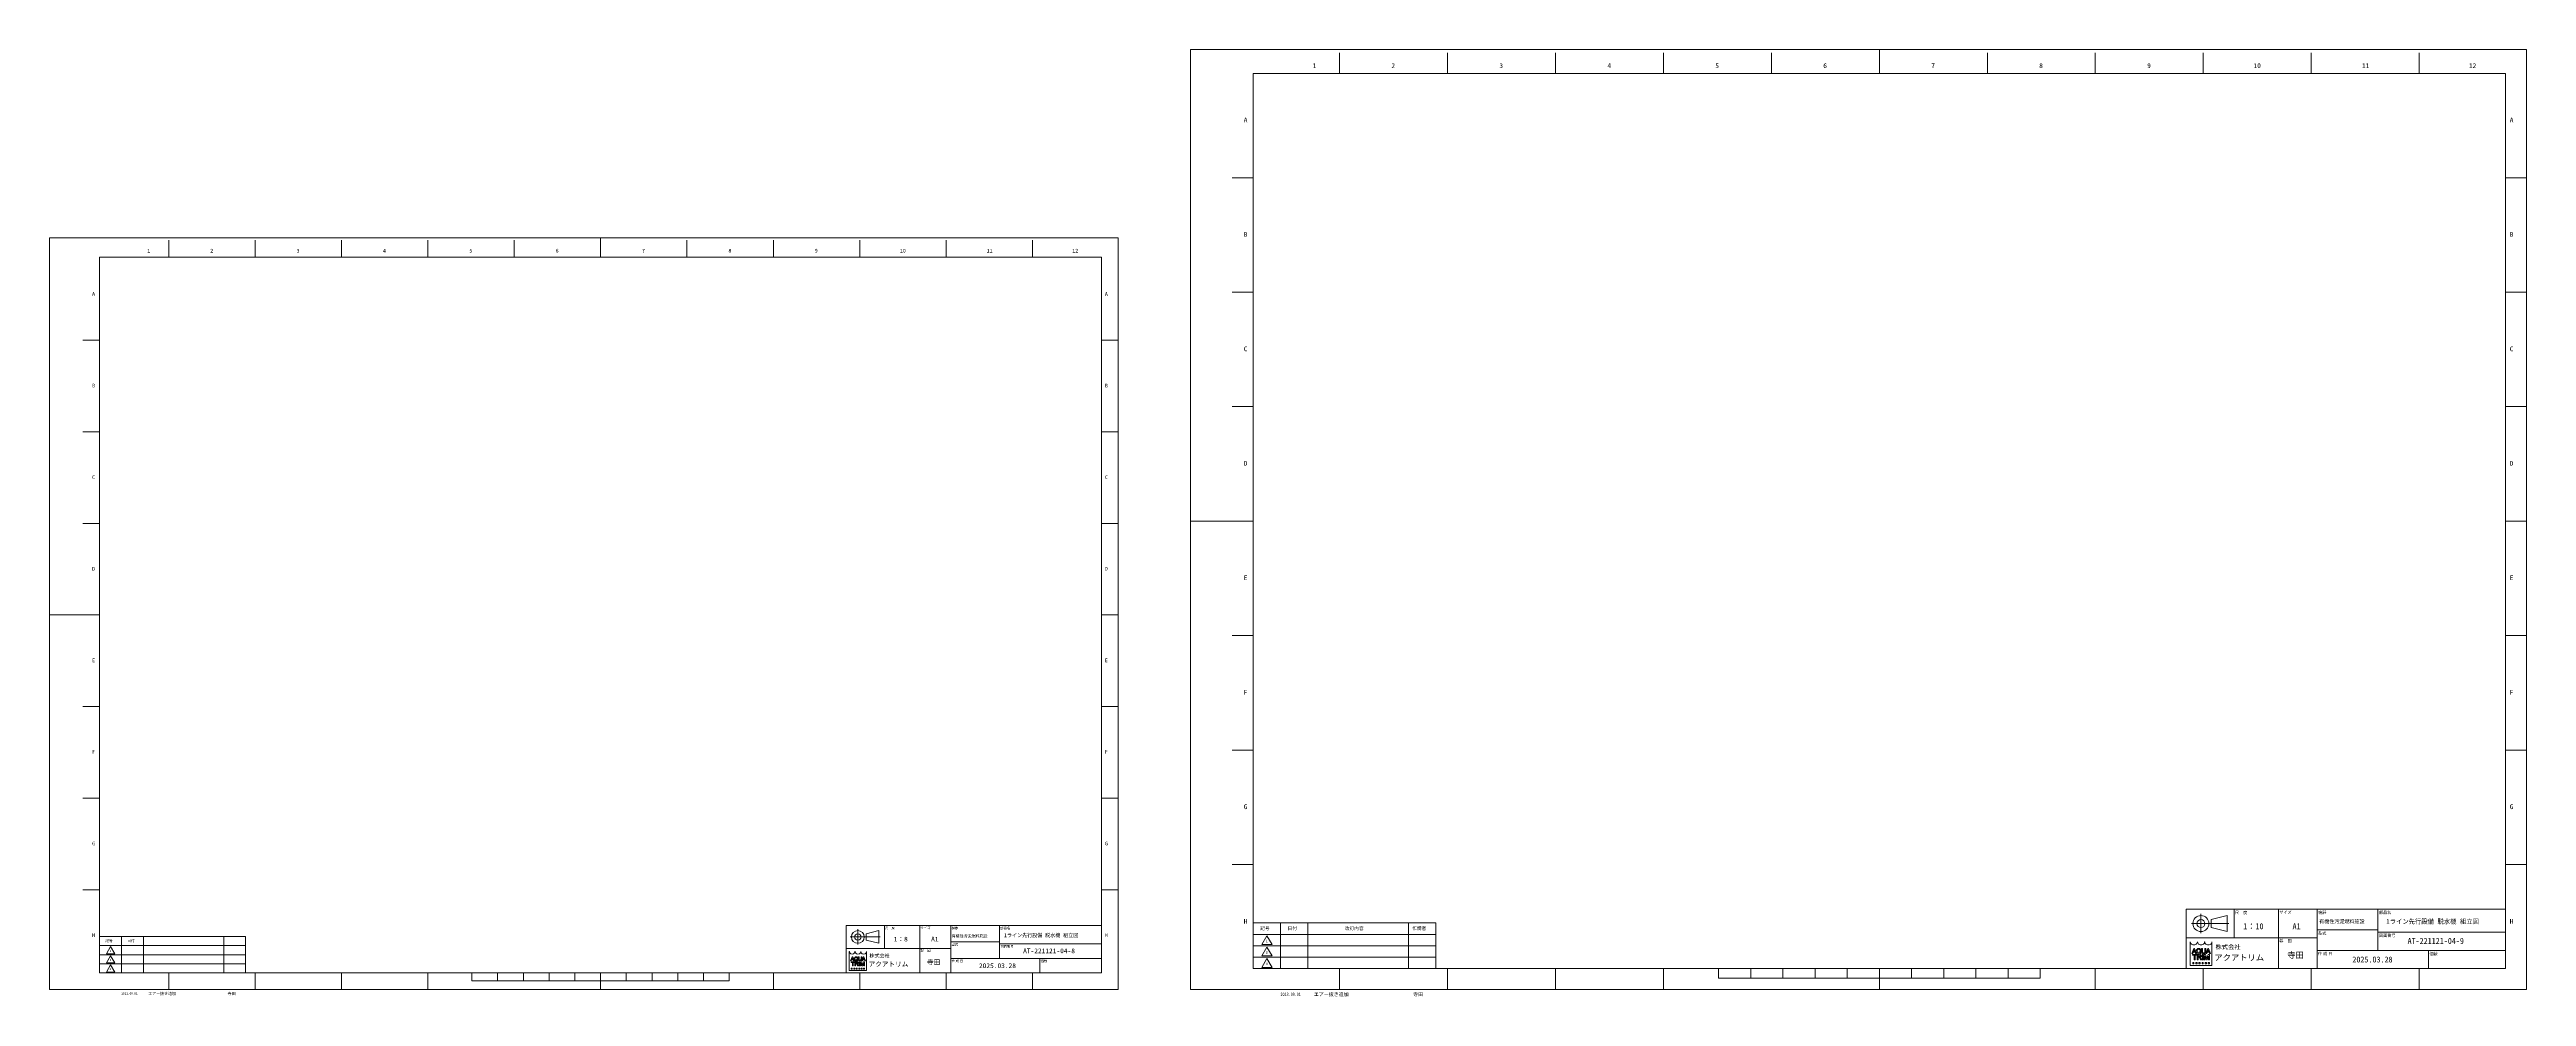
# Model space of a CAD drawing. Units: millimetres at full size. Extents: x -32787 to 32787, y -11878 to 14562.
# Drawn here: x 17431 to 32787, y -11454 to -5580 of the extents above; entities that cross this region are included whole.
import ezdxf
from ezdxf.enums import TextEntityAlignment as Align

# ---------------------------------------------------------------- set-up
doc = ezdxf.new("R2010")
doc.units = ezdxf.units.MM
doc.header["$LTSCALE"] = 9.6
doc.layers.add('0-0_90_FRAME', color=2, linetype='Continuous', lineweight=9)
doc.layers.add('0-1_91_BLANK', color=6, linetype='Continuous', lineweight=9)
doc.styles.add('ＭＳ ゴシック', font='')
doc.styles.add('ＭＳ Ｐゴシック', font='')
doc.styles.get('ＭＳ ゴシック').set_extended_font_data('MS Gothic')
doc.styles.get('ＭＳ Ｐゴシック').set_extended_font_data('MS PGothic')

msp = doc.modelspace()

# ---------------------------------------------------------------- linework, layer by layer
at = {"layer": '0-0_90_FRAME'}
for p, q in [((25428.257, -5730.089), (25428.257, -5600.469)), ((26097.591, -5730.089), (26097.591, -5600.469)), ((26766.925, -5730.089), (26766.925, -5600.469)), ((27436.259, -5730.089), (27436.259, -5600.469)), ((28105.593, -5730.089), (28105.593, -5600.469)), ((29444.261, -5730.089), (29444.261, -5600.469)), ((30113.596, -5730.089), (30113.596, -5600.469)), ((30782.93, -5730.089), (30782.93, -5600.469)), ((31452.264, -5730.089), (31452.264, -5600.469)), ((32121.598, -5730.089), (32121.598, -5600.469)), ((24892.962, -6375.442), (24763.343, -6375.442)), ((32786.512, -6375.442), (32656.893, -6375.442)), ((18169.585, -6867.348), (18169.585, -6763.653)), ((18705.053, -6867.348), (18705.053, -6763.653)), ((19240.52, -6867.348), (19240.52, -6763.653)), ((19775.987, -6867.348), (19775.987, -6763.653)), ((20311.454, -6867.348), (20311.454, -6763.653)), ((21382.389, -6867.348), (21382.389, -6763.653)), ((21917.856, -6867.348), (21917.856, -6763.653)), ((22453.323, -6867.348), (22453.323, -6763.653)), ((22988.79, -6867.348), (22988.79, -6763.653)), ((23524.258, -6867.348), (23524.258, -6763.653)), ((24892.962, -7085.414), (24763.343, -7085.414)), ((32786.512, -7085.414), (32656.893, -7085.414)), ((17741.349, -7383.63), (17637.654, -7383.63)), ((24056.189, -7383.63), (23952.494, -7383.63)), ((24892.962, -7795.386), (24763.343, -7795.386)), ((32786.512, -7795.386), (32656.893, -7795.386)), ((17741.349, -7951.608), (17637.654, -7951.608)), ((24056.189, -7951.608), (23952.494, -7951.608)), ((17741.349, -8519.586), (17637.654, -8519.586)), ((24056.189, -8519.586), (23952.494, -8519.586)), ((24892.962, -9215.33), (24763.343, -9215.33)), ((32786.512, -9215.33), (32656.893, -9215.33)), ((17741.349, -9655.541), (17637.654, -9655.541)), ((24056.189, -9655.541), (23952.494, -9655.541)), ((24892.962, -9925.303), (24763.343, -9925.303)), ((32786.512, -9925.303), (32656.893, -9925.303)), ((17741.349, -10223.519), (17637.654, -10223.519)), ((24056.189, -10223.519), (23952.494, -10223.519)), ((24892.962, -10635.275), (24763.343, -10635.275)), ((32786.512, -10635.275), (32656.893, -10635.275)), ((17741.349, -10791.497), (17637.654, -10791.497)), ((24056.189, -10791.497), (23952.494, -10791.497)), ((22405.912, -11207.616), (22410.16, -11207.616)), ((22444.661, -11222.887), (22444.661, -11207.616)), ((22449.272, -11207.616), (22444.661, -11207.616)), ((22449.272, -11221.96), (22449.272, -11207.616)), ((22465.919, -11233.109), (22475.579, -11207.616)), ((22466.179, -11222.887), (22466.179, -11207.616)), ((22475.579, -11207.616), (22479.826, -11207.616)), ((22489.486, -11233.109), (22479.826, -11207.616)), ((30711.591, -11187.443), (30711.591, -11187.289)), ((30711.591, -11187.443), (30717.339, -11187.443)), ((30715.746, -11193.847), (30742.002, -11193.847)), ((30715.746, -11193.847), (30715.746, -11198.33)), ((30715.746, -11198.33), (30725.351, -11198.33)), ((30717.339, -11187.443), (30726.32, -11162.222)), ((30720.473, -11179.001), (30722.207, -11174.134)), ((30720.473, -11179.001), (30732.295, -11179.001)), ((30722.207, -11174.134), (30730.562, -11174.134)), ((30723.665, -11155.423), (30728.975, -11155.423)), ((30725.992, -11225.867), (30725.992, -11198.97)), ((30730.562, -11174.134), (30726.32, -11162.222)), ((30741.049, -11187.289), (30728.975, -11155.423)), ((30731.755, -11225.867), (30731.755, -11198.97)), ((30732.396, -11198.33), (30742.002, -11198.33)), ((30739.684, -11169.512), (30739.684, -11173.354)), ((30741.049, -11187.443), (30741.049, -11187.289)), ((30742.002, -11193.847), (30742.002, -11198.33)), ((30745.021, -11169.889), (30745.021, -11172.963)), ((30745.652, -11193.847), (30745.652, -11225.867)), ((30745.652, -11193.847), (30760.381, -11193.847)), ((30751.416, -11198.33), (30761.15, -11198.33)), ((30751.608, -11210.693), (30751.608, -11206.21)), ((30751.608, -11206.21), (30761.15, -11206.21)), ((30755.654, -11178.954), (30758.491, -11175.942)), ((30755.654, -11178.954), (30758.269, -11181.499)), ((30758.491, -11175.942), (30770.351, -11185.715)), ((30761.909, -11178.607), (30766.036, -11182.008)), ((30762.193, -11185.317), (30766.645, -11189.651)), ((30763.805, -11169.889), (30763.805, -11172.963)), ((30766.645, -11189.651), (30770.351, -11185.715)), ((30769.142, -11169.512), (30769.142, -11173.354)), ((30772.102, -11174.513), (30772.102, -11155.423)), ((30777.866, -11155.423), (30772.102, -11155.423)), ((30776.215, -11193.847), (30783.26, -11193.847)), ((30776.215, -11193.847), (30776.215, -11198.33)), ((30776.856, -11220.744), (30776.856, -11198.97)), ((30777.866, -11173.354), (30777.866, -11155.423)), ((30782.619, -11220.744), (30782.619, -11198.97)), ((30783.26, -11193.847), (30783.26, -11198.33)), ((30786.511, -11187.443), (30784.59, -11187.443)), ((30789.03, -11193.847), (30797.393, -11193.847)), ((30802.158, -11225.867), (30794.788, -11203.453)), ((30805.039, -11217.102), (30797.393, -11193.847)), ((30798.674, -11187.443), (30798.674, -11187.289)), ((30798.674, -11187.443), (30804.423, -11187.443)), ((30798.999, -11174.513), (30798.999, -11155.423)), ((30804.423, -11187.443), (30813.404, -11162.222)), ((30805.039, -11217.102), (30812.686, -11193.847)), ((30807.557, -11179.001), (30809.29, -11174.134)), ((30807.557, -11179.001), (30819.379, -11179.001)), ((30807.921, -11225.867), (30815.291, -11203.453)), ((30809.29, -11174.134), (30817.645, -11174.134)), ((30810.749, -11155.423), (30816.058, -11155.423)), ((30821.055, -11193.847), (30812.686, -11193.847)), ((30817.645, -11174.134), (30813.404, -11162.222)), ((30828.133, -11187.289), (30816.058, -11155.423)), ((30828.133, -11187.443), (30828.133, -11187.289)), ((18169.585, -11411.011), (18169.585, -11307.779)), ((18705.053, -11411.011), (18705.053, -11307.779)), ((19240.52, -11411.011), (19240.52, -11307.779)), ((19775.987, -11411.011), (19775.987, -11307.779)), ((21917.856, -11411.011), (21917.856, -11307.779)), ((22396.252, -11233.231), (22396.252, -11233.109)), ((22396.252, -11233.231), (22400.851, -11233.231)), ((22399.576, -11238.355), (22420.581, -11238.355)), ((22399.576, -11238.355), (22399.576, -11241.941)), ((22399.576, -11241.941), (22407.261, -11241.941)), ((22400.851, -11233.231), (22408.036, -11213.055)), ((22400.859, -11277.386), (22400.859, -11283.534)), ((22403.358, -11226.478), (22404.745, -11222.585)), ((22403.358, -11226.478), (22412.816, -11226.478)), ((22404.745, -11222.585), (22411.429, -11222.585)), ((22407.773, -11263.971), (22407.773, -11242.453)), ((22407.773, -11263.971), (22412.384, -11263.971)), ((22411.429, -11222.585), (22408.036, -11213.055)), ((22412.384, -11263.971), (22412.384, -11242.453)), ((22415.22, -11233.231), (22412.816, -11226.478)), ((22412.896, -11241.941), (22420.581, -11241.941)), ((22419.819, -11233.231), (22415.22, -11233.231)), ((22416.229, -11277.386), (22416.229, -11283.534)), ((22418.727, -11218.887), (22418.727, -11221.96)), ((22420.581, -11238.355), (22420.581, -11241.941)), ((22422.996, -11219.188), (22422.996, -11221.647)), ((22423.501, -11238.355), (22423.501, -11263.971)), ((22423.501, -11238.355), (22435.284, -11238.355)), ((22423.501, -11263.971), (22428.112, -11263.971)), ((22428.266, -11248.245), (22435.899, -11248.245)), ((22428.266, -11251.832), (22428.266, -11248.245)), ((22428.266, -11251.832), (22433.296, -11251.832)), ((22431.503, -11226.44), (22433.772, -11224.03)), ((22431.503, -11226.44), (22433.595, -11228.476)), ((22431.598, -11277.386), (22431.598, -11283.534)), ((22433.772, -11224.03), (22443.261, -11231.849)), ((22435.197, -11253.116), (22439.097, -11263.971)), ((22436.507, -11226.163), (22439.809, -11228.883)), ((22436.734, -11231.531), (22440.296, -11234.998)), ((22438.023, -11219.188), (22438.023, -11221.647)), ((22439.097, -11263.971), (22444.067, -11263.971)), ((22439.652, -11252.956), (22444.067, -11263.766)), ((22440.296, -11234.998), (22443.261, -11231.849)), ((22442.293, -11218.887), (22442.293, -11221.96)), ((22444.067, -11263.766), (22444.067, -11263.971)), ((22446.968, -11277.386), (22446.968, -11283.534)), ((22447.952, -11238.355), (22453.587, -11238.355)), ((22447.952, -11238.355), (22447.952, -11241.941)), ((22447.952, -11263.971), (22447.952, -11260.384)), ((22447.952, -11263.971), (22453.587, -11263.971)), ((22448.464, -11259.872), (22448.464, -11242.453)), ((22453.075, -11259.872), (22453.075, -11242.453)), ((22453.323, -11411.011), (22453.323, -11307.779)), ((22453.587, -11238.355), (22453.587, -11241.941)), ((22453.587, -11263.971), (22453.587, -11260.384)), ((22456.189, -11233.231), (22454.652, -11233.231)), ((22458.203, -11238.355), (22458.203, -11263.971)), ((22458.203, -11238.355), (22464.894, -11238.355)), ((22458.203, -11263.971), (22462.814, -11263.971)), ((22462.337, -11277.386), (22462.337, -11283.534)), ((22462.814, -11263.971), (22462.81, -11246.039)), ((22468.706, -11263.971), (22462.81, -11246.039)), ((22471.011, -11256.959), (22464.894, -11238.355)), ((22465.919, -11233.231), (22465.919, -11233.109)), ((22465.919, -11233.231), (22465.919, -11233.109)), ((22465.919, -11233.231), (22470.518, -11233.231)), ((22468.706, -11263.971), (22473.317, -11263.971)), ((22470.518, -11233.231), (22477.702, -11213.055)), ((22471.011, -11256.959), (22477.128, -11238.355)), ((22473.025, -11226.478), (22474.411, -11222.585)), ((22473.025, -11226.478), (22482.482, -11226.478)), ((22473.317, -11263.971), (22479.212, -11246.039)), ((22483.823, -11238.355), (22477.128, -11238.355)), ((22484.887, -11233.231), (22482.482, -11226.478)), ((22483.855, -11277.386), (22483.855, -11283.534)), ((22489.486, -11233.231), (22484.887, -11233.231)), ((22489.486, -11233.231), (22489.486, -11233.109)), ((22988.79, -11411.011), (22988.79, -11307.779)), ((23524.258, -11411.011), (23524.258, -11307.779)), ((25428.257, -11409.667), (25428.257, -11280.628)), ((26097.591, -11409.667), (26097.591, -11280.628)), ((26766.925, -11409.667), (26766.925, -11280.628)), ((27436.259, -11409.667), (27436.259, -11280.628)), ((30113.596, -11409.667), (30113.596, -11280.628)), ((30717.349, -11242.636), (30717.349, -11250.321)), ((30725.992, -11225.867), (30731.755, -11225.867)), ((30736.561, -11242.636), (30736.561, -11250.321)), ((30751.608, -11210.693), (30757.896, -11210.693)), ((30755.773, -11242.636), (30755.773, -11250.321)), ((30760.272, -11212.298), (30765.147, -11225.867)), ((30765.147, -11225.867), (30771.359, -11225.867)), ((30765.841, -11212.098), (30771.359, -11225.611)), ((30771.359, -11225.611), (30771.359, -11225.867)), ((30774.985, -11242.636), (30774.985, -11250.321)), ((30776.215, -11225.867), (30776.215, -11221.384)), ((30782.93, -11409.667), (30782.93, -11280.628)), ((30794.197, -11242.636), (30794.197, -11250.321)), ((30802.158, -11225.867), (30807.921, -11225.867)), ((30821.094, -11242.636), (30821.094, -11250.321)), ((31452.264, -11409.667), (31452.264, -11280.628)), ((32121.598, -11409.667), (32121.598, -11280.628))]:
    msp.add_line(p, q, dxfattribs=at)
at = {"layer": '0-0_90_FRAME', "color": 6}
for p, q in [((28774.927, -5580.469), (28774.927, -5730.089)), ((20846.922, -6747.653), (20846.922, -6867.348)), ((24504.503, -8505.358), (24892.962, -8505.358)), ((32786.512, -8505.358), (32656.893, -8505.358)), ((17430.582, -9087.564), (17741.349, -9087.564)), ((24056.189, -9087.564), (23952.494, -9087.564)), ((20049.264, -11355.639), (20049.264, -11307.779)), ((20049.264, -11355.639), (21644.579, -11355.639)), ((20208.796, -11355.639), (20208.796, -11307.779)), ((20368.327, -11355.639), (20368.327, -11307.779)), ((20527.859, -11355.639), (20527.859, -11307.779)), ((20687.39, -11355.639), (20687.39, -11307.779)), ((20846.922, -11411.011), (20846.922, -11307.779)), ((21006.453, -11355.639), (21006.453, -11307.779)), ((21165.984, -11355.639), (21165.984, -11307.779)), ((21325.516, -11355.639), (21325.516, -11307.779)), ((21485.047, -11355.639), (21485.047, -11307.779)), ((21644.579, -11355.639), (21644.579, -11307.779)), ((27777.856, -11340.452), (27777.856, -11280.628)), ((27777.856, -11340.452), (29771.999, -11340.452)), ((27977.27, -11340.452), (27977.27, -11280.628)), ((28176.685, -11340.452), (28176.685, -11280.628)), ((28376.099, -11340.452), (28376.099, -11280.628)), ((28575.513, -11340.452), (28575.513, -11280.628)), ((28774.927, -11409.667), (28774.927, -11280.628)), ((28974.342, -11340.452), (28974.342, -11280.628)), ((29173.756, -11340.452), (29173.756, -11280.628)), ((29373.17, -11340.452), (29373.17, -11280.628)), ((29572.585, -11340.452), (29572.585, -11280.628)), ((29771.999, -11340.452), (29771.999, -11280.628))]:
    msp.add_line(p, q, dxfattribs=at)
at = {"layer": '0-0_90_FRAME', "color": 134}
for p, q in [((22441.754, -11131.842), (22441.754, -11036.802)), ((22606.094, -11155.036), (22606.094, -11013.608)), ((22826.722, -11307.779), (22826.722, -11013.608)), ((23017.351, -11307.779), (23017.351, -11013.608)), ((23319.446, -11013.608), (23319.446, -11217.265)), ((25062.677, -11280.628), (25062.677, -10997.77)), ((25232.391, -11280.628), (25232.391, -10997.77)), ((25854.677, -11280.628), (25854.677, -10997.77)), ((30709.068, -11001.306), (30941.718, -11001.306)), ((30768.468, -11060.706), (30768.468, -10941.906)), ((30973.893, -11089.699), (30973.893, -10912.913)), ((31249.678, -11280.628), (31249.678, -10912.913)), ((31487.964, -11280.628), (31487.964, -10912.913)), ((31487.964, -11040.199), (31865.583, -11040.199)), ((31865.583, -10912.913), (31865.583, -11167.485)), ((31865.583, -11054.342), (32656.893, -11054.342)), ((17741.349, -11138.065), (18646.492, -11138.065)), ((17741.349, -11194.636), (18646.492, -11194.636)), ((17877.121, -11307.779), (17877.121, -11081.493)), ((18012.892, -11307.779), (18012.892, -11081.493)), ((18510.721, -11307.779), (18510.721, -11081.493)), ((23017.351, -11155.036), (22368.494, -11155.036)), ((22394.234, -11084.322), (22580.354, -11084.322)), ((23017.351, -11115.436), (23319.446, -11115.436)), ((23319.446, -11126.751), (23952.494, -11126.751)), ((24892.962, -11068.485), (26024.391, -11068.485)), ((24892.962, -11139.199), (26024.391, -11139.199)), ((31487.964, -11089.699), (30676.893, -11089.699)), ((31487.964, -11167.485), (32656.893, -11167.485)), ((32179.321, -11167.485), (32179.321, -11280.628)), ((17741.349, -11251.208), (18646.492, -11251.208)), ((23017.351, -11217.265), (23952.494, -11217.265)), ((23570.436, -11217.265), (23570.436, -11307.779)), ((24892.962, -11209.913), (26024.391, -11209.913))]:
    msp.add_line(p, q, dxfattribs=at)
at = {"layer": '0-0_90_FRAME', "color": 6}
for points in [[(24892.962, -11280.628), (32656.893, -11280.628), (32656.893, -5730.089), (24892.962, -5730.089)], [(17741.349, -11307.779), (23952.494, -11307.779), (23952.494, -6867.348), (17741.349, -6867.348)]]:
    msp.add_lwpolyline(points, close=True, dxfattribs=at)
at = {"layer": '0-0_90_FRAME', "color": 134}
for points in [[(22368.494, -11307.779), (23952.494, -11307.779), (23952.494, -11013.608), (22368.494, -11013.608)], [(22493.234, -11064.522), (22572.434, -11044.722), (22572.434, -11123.922), (22493.234, -11104.122)], [(24892.962, -11280.628), (26024.391, -11280.628), (26024.391, -10997.77), (24892.962, -10997.77)], [(30676.893, -11280.628), (32656.893, -11280.628), (32656.893, -10912.913), (30676.893, -10912.913)], [(30832.818, -10976.556), (30931.818, -10951.806), (30931.818, -11050.806), (30832.818, -11026.056)], [(17741.349, -11307.779), (18646.492, -11307.779), (18646.492, -11081.493), (17741.349, -11081.493)], [(17783.778, -11188.628), (17809.235, -11144.535), (17834.692, -11188.628)], [(17783.778, -11245.199), (17809.235, -11201.106), (17834.692, -11245.199)], [(24945.998, -11131.688), (24977.819, -11076.572), (25009.641, -11131.688)], [(24945.998, -11202.403), (24977.819, -11147.286), (25009.641, -11202.403)], [(17783.778, -11301.771), (17809.235, -11257.678), (17834.692, -11301.771)], [(24945.998, -11273.117), (24977.819, -11218.001), (25009.641, -11273.117)]]:
    msp.add_lwpolyline(points, close=True, dxfattribs=at)
at = {"layer": '0-0_90_FRAME'}
for points in [[(22496.15, -11174.41), (22496.15, -11292.756), (22388.563, -11292.756), (22388.563, -11174.41)], [(22396.252, -11233.231), (22396.252, -11233.109), (22405.912, -11207.616)], [(22419.819, -11233.231), (22419.819, -11233.109), (22410.16, -11207.616)], [(22461.568, -11221.96), (22461.568, -11207.616), (22466.179, -11207.616)], [(30836.463, -11113.916), (30836.463, -11261.848), (30701.98, -11261.848), (30701.98, -11113.916)], [(30711.591, -11187.443), (30711.591, -11187.289), (30723.665, -11155.423)], [(30741.049, -11187.443), (30735.301, -11187.443), (30732.295, -11179.001)], [(30745.652, -11225.867), (30751.416, -11225.867), (30751.416, -11198.33)], [(30789.03, -11193.847), (30789.03, -11225.867), (30794.793, -11225.867), (30794.788, -11203.453)], [(30793.235, -11173.354), (30793.235, -11155.423), (30798.999, -11155.423)], [(30798.674, -11187.443), (30798.674, -11187.289), (30810.749, -11155.423)], [(30815.291, -11203.453), (30815.291, -11225.867), (30821.055, -11225.867), (30821.055, -11193.847)], [(30828.133, -11187.443), (30822.384, -11187.443), (30819.379, -11179.001)], [(22400.859, -11277.386), (22407.007, -11277.386), (22407.007, -11283.534), (22400.859, -11283.534)], [(22416.229, -11277.386), (22422.376, -11277.386), (22422.376, -11283.534), (22416.229, -11283.534)], [(22428.112, -11263.971), (22428.112, -11241.941), (22435.899, -11241.941)], [(22431.598, -11277.386), (22437.746, -11277.386), (22437.746, -11283.534), (22431.598, -11283.534)], [(22446.968, -11277.386), (22453.115, -11277.386), (22453.115, -11283.534), (22446.968, -11283.534)], [(22462.337, -11277.386), (22468.485, -11277.386), (22468.485, -11283.534), (22462.337, -11283.534)], [(22474.411, -11222.585), (22481.096, -11222.585), (22477.702, -11213.055)], [(22483.855, -11277.386), (22477.707, -11277.386), (22477.707, -11283.534), (22483.855, -11283.534)], [(22479.212, -11246.039), (22479.212, -11263.971), (22483.823, -11263.971), (22483.823, -11238.355)], [(30717.349, -11242.636), (30725.034, -11242.636), (30725.034, -11250.321), (30717.349, -11250.321)], [(30736.561, -11242.636), (30744.246, -11242.636), (30744.246, -11250.321), (30736.561, -11250.321)], [(30755.773, -11242.636), (30763.458, -11242.636), (30763.458, -11250.321), (30755.773, -11250.321)], [(30774.985, -11242.636), (30782.67, -11242.636), (30782.67, -11250.321), (30774.985, -11250.321)], [(30776.215, -11225.867), (30783.26, -11225.867), (30783.26, -11221.384)], [(30794.197, -11242.636), (30801.882, -11242.636), (30801.882, -11250.321), (30794.197, -11250.321)], [(30821.094, -11242.636), (30813.409, -11242.636), (30813.409, -11250.321), (30821.094, -11250.321)]]:
    msp.add_lwpolyline(points, dxfattribs=at)
at = {"layer": '0-0_90_FRAME', "color": 134}
for centre, radius in [((22441.754, -11084.322), 39.6), ((30768.468, -11001.306), 49.5), ((30768.468, -11001.306), 24.75), ((22441.754, -11084.322), 19.8)]:
    msp.add_circle(centre, radius, dxfattribs=at)
at = {"layer": '0-0_90_FRAME'}
for centre, radius, start, end in [((22388.563, -11174.922), 0.512, 0, 90), ((22424.426, -11174.922), 0.512, 0, 180), ((22424.426, -11174.922), 0.512, 0, 90), ((22460.288, -11174.922), 0.512, 0, 180), ((22496.15, -11174.922), 0.512, 90, 180), ((30701.98, -11114.557), 0.64, 0, 90), ((30725.351, -11198.97), 0.64, 0, 90), ((30732.396, -11198.97), 0.64, 90, 180), ((30746.808, -11114.557), 0.64, 0, 180), ((30746.808, -11114.557), 0.64, 0, 90), ((30761.012, -11202.27), 3.943, 271.99706, 88.00294), ((30785.64, -11173.933), 13.55, 182.45003, 265.55526), ((30776.215, -11198.97), 0.64, 0, 90), ((30789.298, -11173.503), 11.433, 179.25279, 218.96457), ((30785.551, -11171.356), 10.66, 241.15773, 298.84227), ((30783.26, -11198.97), 0.64, 90, 180), ((30785.461, -11173.933), 13.55, 274.44474, 357.54997), ((30781.803, -11173.503), 11.433, 321.03543, 0.74721), ((30791.635, -11114.557), 0.64, 0, 180), ((30836.463, -11114.557), 0.64, 90, 180), ((22407.261, -11242.453), 0.512, 0, 90), ((22412.896, -11242.453), 0.512, 90, 180), ((22433.296, -11253.881), 2.049, 21.9283, 90), ((22435.789, -11245.093), 3.154, 271.99706, 88.00294), ((22436.553, -11254.225), 3.35, 22.27295, 58.55311), ((22455.492, -11222.424), 10.84, 182.45003, 265.55526), ((22447.952, -11242.453), 0.512, 0, 90), ((22447.952, -11259.872), 0.512, 270, 0), ((22458.418, -11222.08), 9.147, 179.25279, 218.96457), ((22455.42, -11220.362), 8.528, 241.15773, 298.84227), ((22453.587, -11242.453), 0.512, 90, 180), ((22453.587, -11259.872), 0.512, 180, 270), ((22455.348, -11222.424), 10.84, 274.44474, 357.54997), ((22452.422, -11222.08), 9.147, 321.03543, 0.74721), ((30757.896, -11213.255), 2.562, 21.9283, 90), ((30761.966, -11213.685), 4.187, 22.27295, 58.55311), ((30776.215, -11220.744), 0.64, 270, 0), ((30783.26, -11220.744), 0.64, 180, 270)]:
    msp.add_arc(centre, radius, start, end, dxfattribs=at)
for centre, major_axis, ratio, start_param, end_param in [((22406.495, -11174.922), (-17.419, 0), 0.882353, 6.283185307, 9.424777961), ((22430.51, -11218.887), (-11.783, 0), 0.956522, 3.141592654, 6.283185307), ((22442.357, -11174.922), (-17.419, 0), 0.882353, 6.283185307, 9.424777961), ((22478.219, -11174.922), (-17.419, 0), 0.882353, 6.283185307, 9.424777961), ((30724.394, -11114.557), (-21.774, 0), 0.882353, 6.283185307, 9.424777961), ((30754.413, -11169.512), (-14.729, 0), 0.956522, 3.141592654, 6.283185307), ((30754.413, -11173.354), (-14.729, 0), 0.956522, 6.283185307, 8.410455863), ((30754.413, -11169.889), (9.392, 0), 0.994718, 6.283185307, 9.424777961), ((30754.413, -11172.977), (9.392, 0), 0.995036, 3.141592654, 5.135492593), ((30769.222, -11114.557), (-21.774, 0), 0.882353, 6.283185307, 9.424777961), ((30760.381, -11202.27), (-10.337, 0), 0.81482, 1.944069453, 4.71238898), ((30754.413, -11172.977), (9.392, 0), 0.995036, 5.636667124, 6.283185307), ((30754.413, -11173.354), (-14.729, 0), 0.956522, 2.48020459, 3.141592654), ((30814.049, -11114.557), (-21.774, 0), 0.882353, 6.283185307, 9.424777961), ((22430.51, -11221.96), (-11.783, 0), 0.956522, 6.283185307, 8.410455863), ((22430.51, -11219.188), (7.514, 0), 0.994718, 6.283185307, 9.424777961), ((22430.51, -11221.659), (7.514, 0), 0.995036, 3.141592654, 5.135492593), ((22435.284, -11245.093), (-8.27, 0), 0.81482, 1.944069453, 4.71238898), ((22430.51, -11221.659), (7.514, 0), 0.995036, 5.636667124, 6.283185307), ((22430.51, -11221.96), (-11.783, 0), 0.956522, 2.48020459, 3.141592654)]:
    msp.add_ellipse(centre, major_axis=major_axis, ratio=ratio, start_param=start_param, end_param=end_param, dxfattribs=at)
at = {"layer": '0-1_91_BLANK'}
for points in [[(24504.503, -11409.667), (32786.512, -11409.667), (32786.512, -5580.469), (24504.503, -5580.469)], [(17430.582, -11411.011), (24056.189, -11411.011), (24056.189, -6747.653), (17430.582, -6747.653)]]:
    msp.add_lwpolyline(points, close=True, dxfattribs=at)

# ---------------------------------------------------------------- texts
at = {"layer": '0-0_90_FRAME', "color": 134}
for s, height, style, p in [('1', 29.33, 'ＭＳ ゴシック', (25261.604, -5704.272)), ('2', 29.33, 'ＭＳ ゴシック', (25749.591, -5704.272)), ('3', 29.33, 'ＭＳ ゴシック', (26418.925, -5704.272)), ('4', 29.33, 'ＭＳ ゴシック', (27088.259, -5704.272)), ('5', 29.33, 'ＭＳ ゴシック', (27757.593, -5704.272)), ('6', 29.33, 'ＭＳ ゴシック', (28426.927, -5704.272)), ('7', 29.33, 'ＭＳ ゴシック', (29096.261, -5704.272)), ('8', 29.33, 'ＭＳ ゴシック', (29765.595, -5704.272)), ('9', 29.33, 'ＭＳ ゴシック', (30434.929, -5704.272)), ('10', 29.33, 'ＭＳ ゴシック', (31094.263, -5704.272)), ('11', 29.33, 'ＭＳ ゴシック', (31766.931, -5704.272)), ('12', 29.33, 'ＭＳ ゴシック', (32429.598, -5704.272)), ('A', 29.33, 'ＭＳ ゴシック', (24834.077, -6040.455)), ('A', 29.33, 'ＭＳ ゴシック', (32682.66, -6040.455)), ('B', 29.33, 'ＭＳ ゴシック', (24834.077, -6750.428)), ('B', 29.33, 'ＭＳ ゴシック', (32682.66, -6750.428)), ('1', 23.46, 'ＭＳ ゴシック', (18036.263, -6846.694)), ('2', 23.46, 'ＭＳ ゴシック', (18426.652, -6846.694)), ('3', 23.46, 'ＭＳ ゴシック', (18962.12, -6846.694)), ('4', 23.46, 'ＭＳ ゴシック', (19497.587, -6846.694)), ('5', 23.46, 'ＭＳ ゴシック', (20033.054, -6846.694)), ('6', 23.46, 'ＭＳ ゴシック', (20568.521, -6846.694)), ('7', 23.46, 'ＭＳ ゴシック', (21103.988, -6846.694)), ('8', 23.46, 'ＭＳ ゴシック', (21639.456, -6846.694)), ('9', 23.46, 'ＭＳ ゴシック', (22174.923, -6846.694)), ('10', 23.46, 'ＭＳ ゴシック', (22702.39, -6846.694)), ('11', 23.46, 'ＭＳ ゴシック', (23240.524, -6846.694)), ('12', 23.46, 'ＭＳ ゴシック', (23770.658, -6846.694)), ('A', 23.46, 'ＭＳ ゴシック', (17694.241, -7115.642)), ('A', 23.46, 'ＭＳ ゴシック', (23973.108, -7115.642)), ('C', 29.33, 'ＭＳ ゴシック', (24834.077, -7460.4)), ('C', 29.33, 'ＭＳ ゴシック', (32682.66, -7460.4)), ('B', 23.46, 'ＭＳ ゴシック', (17694.241, -7683.619)), ('B', 23.46, 'ＭＳ ゴシック', (23973.108, -7683.619)), ('D', 29.33, 'ＭＳ ゴシック', (24834.077, -8170.372)), ('D', 29.33, 'ＭＳ ゴシック', (32682.66, -8170.372)), ('C', 23.46, 'ＭＳ ゴシック', (17694.241, -8251.597)), ('C', 23.46, 'ＭＳ ゴシック', (23973.108, -8251.597)), ('D', 23.46, 'ＭＳ ゴシック', (17694.241, -8819.575)), ('D', 23.46, 'ＭＳ ゴシック', (23973.108, -8819.575)), ('E', 29.33, 'ＭＳ ゴシック', (24834.077, -8880.344)), ('E', 29.33, 'ＭＳ ゴシック', (32682.66, -8880.344)), ('E', 23.46, 'ＭＳ ゴシック', (17694.241, -9387.553)), ('E', 23.46, 'ＭＳ ゴシック', (23973.108, -9387.553)), ('F', 29.33, 'ＭＳ ゴシック', (24834.077, -9590.316)), ('F', 29.33, 'ＭＳ ゴシック', (32682.66, -9590.316)), ('F', 23.46, 'ＭＳ ゴシック', (17694.241, -9955.53)), ('F', 23.46, 'ＭＳ ゴシック', (23973.108, -9955.53)), ('G', 29.33, 'ＭＳ ゴシック', (24834.077, -10300.289)), ('G', 29.33, 'ＭＳ ゴシック', (32682.66, -10300.289)), ('G', 23.46, 'ＭＳ ゴシック', (17694.241, -10523.508)), ('G', 23.46, 'ＭＳ ゴシック', (23973.108, -10523.508)), ('尺\u3000度', 14.66, 'ＭＳ Ｐゴシック', (22609.682, -11041.322)), ('サイズ', 14.66, 'ＭＳ Ｐゴシック', (22830.31, -11039.83)), ('機器', 14.66, 'ＭＳ Ｐゴシック', (23022.787, -11040.991)), ('部品名', 14.66, 'ＭＳ Ｐゴシック', (23324.883, -11040.991)), ('H', 29.33, 'ＭＳ ゴシック', (24834.077, -11010.261)), ('記号', 20.74, 'ＭＳ Ｐゴシック', (24936.677, -11047.27)), ('日付', 20.74, 'ＭＳ Ｐゴシック', (25106.391, -11047.27)), ('改訂内容', 20.74, 'ＭＳ Ｐゴシック', (25461.248, -11047.753)), ('作成者', 20.74, 'ＭＳ Ｐゴシック', (25877.819, -11047.27)), ('尺\u3000度', 18.33, 'ＭＳ Ｐゴシック', (30978.378, -10947.556)), ('1：10', 36.66, 'ＭＳ ゴシック', (31030.567, -11047.267)), ('サイズ', 18.33, 'ＭＳ Ｐゴシック', (31254.163, -10945.691)), ('A1', 36.66, 'ＭＳ ゴシック', (31336.334, -11047.267)), ('機器', 18.33, 'ＭＳ Ｐゴシック', (31494.76, -10947.142)), ('型式', 18.33, 'ＭＳ Ｐゴシック', (31494.76, -11075.678)), ('部品名', 18.33, 'ＭＳ Ｐゴシック', (31872.379, -10947.142)), ('H', 29.33, 'ＭＳ ゴシック', (32682.66, -11010.261)), ('H', 23.46, 'ＭＳ ゴシック', (17694.241, -11091.486)), ('記号', 16.59, 'ＭＳ Ｐゴシック', (17776.321, -11121.093)), ('1', 12.44, 'ＭＳ ゴシック', (17803.722, -11180.407)), ('日付', 16.59, 'ＭＳ Ｐゴシック', (17912.092, -11121.093)), ('1：8', 29.33, 'ＭＳ ゴシック', (22664.428, -11121.09)), ('製\u3000図', 14.66, 'ＭＳ Ｐゴシック', (22830.31, -11181.258)), ('A1', 29.33, 'ＭＳ ゴシック', (22896.047, -11121.09)), ('型式', 14.66, 'ＭＳ Ｐゴシック', (23022.787, -11143.82)), ('有機性汚泥燃料施設', 17.6, 'ＭＳ ゴシック', (23023.442, -11092.76)), ('図面番号', 14.66, 'ＭＳ Ｐゴシック', (23324.883, -11155.134)), ('AT-221121-04-8', 29.33, 'ＭＳ ゴシック', (23466.604, -11193.982)), ('H', 23.46, 'ＭＳ ゴシック', (23973.108, -11091.486)), ('2', 15.55, 'ＭＳ ゴシック', (24970.927, -11192.127)), ('1', 15.55, 'ＭＳ ゴシック', (24970.927, -11121.413)), ('製\u3000図', 18.33, 'ＭＳ Ｐゴシック', (31254.164, -11122.477)), ('寺田', 36.66, 'ＭＳ ゴシック', (31303.847, -11226.573)), ('作 成 日', 18.33, 'ＭＳ Ｐゴシック', (31493.034, -11202.664)), ('2025.03.28', 36.66, 'ＭＳ ゴシック', (31707.142, -11253.469)), ('図面番号', 18.33, 'ＭＳ Ｐゴシック', (31872.379, -11089.821)), ('AT-221121-04-9', 36.66, 'ＭＳ ゴシック', (32049.531, -11138.381)), ('個数', 18.33, 'ＭＳ Ｐゴシック', (32185.258, -11203.356)), ('3', 12.44, 'ＭＳ ゴシック', (17803.722, -11293.55)), ('2', 12.44, 'ＭＳ ゴシック', (17803.722, -11236.979)), ('寺田', 29.33, 'ＭＳ ゴシック', (22870.057, -11264.535)), ('作 成 日', 14.66, 'ＭＳ Ｐゴシック', (23021.407, -11245.409)), ('2025.03.28', 29.33, 'ＭＳ ゴシック', (23192.693, -11286.052)), ('個数', 14.66, 'ＭＳ Ｐゴシック', (23575.186, -11245.962)), ('3', 15.55, 'ＭＳ ゴシック', (24970.927, -11262.841))]:
    msp.add_text(s, height=height, dxfattribs=dict(at, style=style)).set_placement(p, align=Align.BOTTOM_LEFT)
at = {"layer": '0-0_90_FRAME', "color": 134, "style": 'ＭＳ ゴシック', "width": 0.95}
for s, height, p in [('有機性汚泥燃料施設', 23.46, (31501.517, -11006.85)), ('1ライン先行設備 脱水機 組立図', 29.33, (31916.607, -11011.62)), ('1ライン先行設備 脱水機 組立図', 23.46, (23348.549, -11092.76))]:
    msp.add_text(s, height=height, dxfattribs=at).set_placement(p, align=Align.BOTTOM_LEFT)
at = {"layer": '0-0_90_FRAME', "style": 'ＭＳ ゴシック'}
for s, height, p in [('株式会社', 22.17, (22514.026, -11217.908)), ('アクアトリム', 36.66, (30851.845, -11241.716)), ('株式会社', 27.72, (30858.808, -11168.288)), ('アクアトリム', 29.33, (22508.456, -11276.65))]:
    msp.add_text(s, height=height, dxfattribs=at).set_placement(p, align=Align.BOTTOM_LEFT)
at = {"layer": '0-0_90_FRAME', "color": 3, "style": 'ＭＳ ゴシック', "width": 0.7}
for height, p in [(17.6, (17876.588, -11449.409)), (21.99, (25062.01, -11457.665))]:
    msp.add_text('2013.09.01', height=height, dxfattribs=at).set_placement(p, align=Align.BOTTOM_LEFT)
at = {"layer": '0-0_90_FRAME', "color": 3, "style": 'ＭＳ ゴシック'}
for s, height, p in [('エアー抜き追加', 17.6, (18042.037, -11449.409)), ('寺田', 17.6, (18534.519, -11449.409)), ('エアー抜き追加', 21.99, (25268.822, -11457.665)), ('寺田', 21.99, (25884.425, -11457.665))]:
    msp.add_text(s, height=height, dxfattribs=at).set_placement(p, align=Align.BOTTOM_LEFT)

doc.saveas('drawing.dxf')
